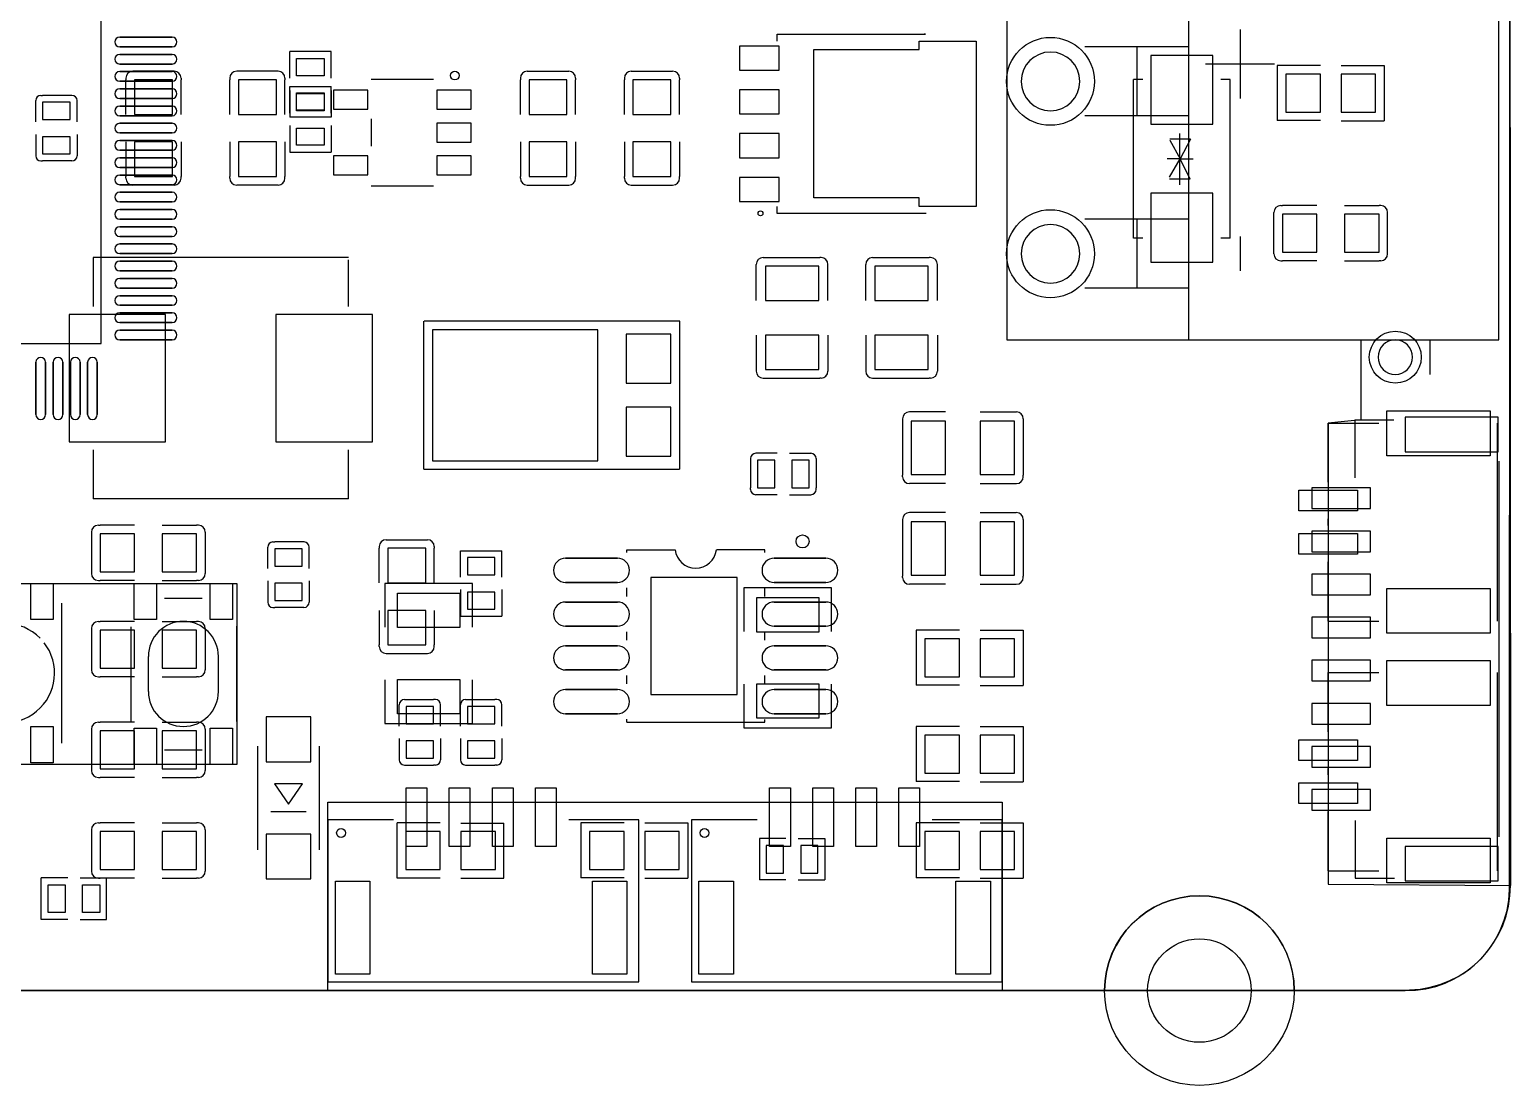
# Model space of a CAD drawing. Extents: x 1330 to 4875, y 412 to 2598.
# Drawn here: x 3184 to 4875, y 412 to 1618 of the extents above; entities that cross this region are included whole.
import ezdxf

# ---------------------------------------------------------------- set-up
doc = ezdxf.new("R2010")
doc.units = 9
doc.layers.get('0').update_dxf_attribs({"color": 5})
doc.layers.add('图层1', color=255, linetype='Continuous')

msp = doc.modelspace()

# ---------------------------------------------------------------- linework, layer by layer
for points in [[(4874, 629), (4874, 629), (4875, 2367.126)], [(4038.04, 1604.5), (4038.04, 1612.4), (4207.34, 1612.4), (4205.923, 1612.362)], [(4566.54, 1617.48), (4566.54, 1617.48), (4566.54, 1538.74)], [(3528.625, 1592.405), (3528.625, 1592.405), (3481.379, 1592.405)], [(3481.379, 1562.09), (3481.379, 1562.09), (3481.379, 1592.405)], [(3528.625, 1562.09), (3528.625, 1562.09), (3528.625, 1592.405)], [(4507.48, 1597.79), (4448.42, 1597.79), (4389.37, 1597.79)], [(4448.42, 1597.79), (4448.42, 1597.79), (4448.42, 1519.06)], [(4605.91, 1578.11), (4605.91, 1578.11), (4527.16, 1578.11)], [(4658.163, 1576.698), (4658.163, 1576.698), (4608.952, 1576.698)], [(4608.952, 1576.698), (4608.952, 1576.698), (4608.952, 1513.704)], [(4681.808, 1576.497), (4681.808, 1576.497), (4731.022, 1576.497)], [(4731.022, 1576.497), (4731.022, 1576.497), (4731.022, 1513.503)], [(3294.305, 1562.089), (3294.305, 1562.089), (3294.305, 1560.121)], [(3294.305, 1520.755), (3294.305, 1520.755), (3294.305, 1560.121)], [(3349.425, 1569.964), (3349.425, 1569.964), (3302.18, 1569.964)], [(3357.299, 1562.09), (3357.299, 1562.09), (3357.299, 1560.121)], [(3357.299, 1520.755), (3357.299, 1520.755), (3357.299, 1560.121)], [(3412.982, 1562.088), (3412.982, 1562.088), (3412.982, 1560.12)], [(3412.982, 1520.754), (3412.982, 1520.754), (3412.982, 1560.12)], [(3468.102, 1569.963), (3468.102, 1569.963), (3420.857, 1569.963)], [(3475.976, 1562.089), (3475.976, 1562.089), (3475.976, 1560.12)], [(3475.976, 1520.754), (3475.976, 1520.754), (3475.976, 1560.12)], [(3574.562, 1561.023), (3574.562, 1561.023), (3645.428, 1561.023)], [(3744.82, 1562.088), (3744.82, 1562.088), (3744.82, 1560.119)], [(3744.82, 1520.748), (3744.82, 1520.748), (3744.82, 1560.119)], [(3752.694, 1569.962), (3752.694, 1569.962), (3799.939, 1569.962)], [(3807.814, 1562.087), (3807.814, 1562.087), (3807.814, 1560.119)], [(3807.814, 1520.748), (3807.814, 1520.748), (3807.814, 1560.119)], [(3863.503, 1562.09), (3863.503, 1562.09), (3863.503, 1560.121)], [(3863.503, 1520.75), (3863.503, 1520.75), (3863.503, 1560.121)], [(3871.377, 1569.964), (3871.377, 1569.964), (3918.622, 1569.964)], [(3926.497, 1562.089), (3926.497, 1562.089), (3926.497, 1560.121)], [(3926.497, 1520.75), (3926.497, 1520.75), (3926.497, 1560.121)], [(4444.882, 1379.449), (4444.882, 1379.449), (4444.882, 1560.551)], [(4455.467, 1560.551), (4455.467, 1560.551), (4444.882, 1560.551)], [(4555.118, 1560.551), (4555.118, 1560.551), (4544.533, 1560.551)], [(4555.118, 1379.449), (4555.118, 1379.449), (4555.118, 1560.551)], [(3197.279, 1542.4), (3197.279, 1542.4), (3199.252, 1542.4)], [(3230.747, 1542.4), (3230.747, 1542.4), (3199.252, 1542.4)], [(3232.717, 1542.4), (3232.717, 1542.4), (3230.747, 1542.4)], [(3481.379, 1552.395), (3481.379, 1552.395), (3528.625, 1552.395)], [(3481.379, 1522.08), (3481.379, 1522.08), (3481.379, 1552.395)], [(3481.379, 1547.916), (3481.379, 1547.916), (3481.379, 1517.601)], [(3528.625, 1522.08), (3528.625, 1522.08), (3528.625, 1552.395)], [(3528.625, 1547.916), (3528.625, 1547.916), (3528.625, 1517.601)], [(3191.375, 1512.085), (3191.375, 1512.085), (3191.375, 1536.496)], [(3238.621, 1512.085), (3238.621, 1512.085), (3238.621, 1536.496)], [(3528.625, 1517.601), (3528.625, 1517.601), (3481.379, 1517.601)], [(3481.379, 1507.906), (3481.379, 1507.906), (3481.379, 1477.591)], [(3528.625, 1507.906), (3528.625, 1507.906), (3528.625, 1477.591)], [(3574.562, 1515.748), (3574.562, 1515.748), (3574.562, 1484.251)], [(4507.48, 1519.06), (4448.42, 1519.06), (4389.37, 1519.06)], [(4658.163, 1513.704), (4658.163, 1513.704), (4608.952, 1513.704)], [(4681.808, 1513.503), (4681.808, 1513.503), (4731.022, 1513.503)], [(3191.375, 1497.91), (3191.375, 1497.91), (3191.375, 1473.504)], [(3238.621, 1497.91), (3238.621, 1497.91), (3238.621, 1473.504)], [(3294.305, 1489.256), (3294.305, 1489.256), (3294.305, 1449.885)], [(3357.299, 1489.256), (3357.299, 1489.256), (3357.299, 1449.885)], [(3412.982, 1489.255), (3412.982, 1489.255), (3412.982, 1449.884)], [(3475.976, 1489.255), (3475.976, 1489.255), (3475.976, 1449.884)], [(3744.82, 1489.249), (3744.82, 1489.249), (3744.82, 1449.883)], [(3807.814, 1489.249), (3807.814, 1489.249), (3807.814, 1449.883)], [(3863.503, 1489.251), (3863.503, 1489.251), (3863.503, 1449.885)], [(3926.497, 1489.251), (3926.497, 1489.251), (3926.497, 1449.885)], [(4509.842, 1492.441), (4509.842, 1492.441), (4486.22, 1492.441)], [(4486.22, 1491.26), (4486.22, 1491.26), (4498.071, 1469.921)], [(4497.638, 1440.079), (4497.638, 1440.079), (4497.638, 1498.74)], [(4509.842, 1492.441), (4509.842, 1492.441), (4498.071, 1469.921)], [(3481.379, 1477.591), (3481.379, 1477.591), (3528.625, 1477.591)], [(3197.284, 1467.595), (3197.284, 1467.595), (3199.252, 1467.595)], [(3230.747, 1467.595), (3230.747, 1467.595), (3199.252, 1467.595)], [(3232.712, 1467.595), (3232.712, 1467.595), (3230.747, 1467.595)], [(4498.071, 1469.921), (4498.071, 1469.921), (4483.071, 1469.921)], [(4485.827, 1449.134), (4485.827, 1449.134), (4498.071, 1469.921)], [(4498.071, 1469.921), (4498.071, 1469.921), (4513.071, 1469.921)], [(4509.449, 1446.772), (4509.449, 1446.772), (4498.071, 1469.921)], [(3294.305, 1447.917), (3294.305, 1447.917), (3294.305, 1449.885)], [(3349.425, 1440.042), (3349.425, 1440.042), (3302.18, 1440.042)], [(3357.299, 1447.916), (3357.299, 1447.916), (3357.299, 1449.885)], [(3412.982, 1447.916), (3412.982, 1447.916), (3412.982, 1449.884)], [(3468.102, 1440.041), (3468.102, 1440.041), (3420.857, 1440.041)], [(3475.976, 1447.915), (3475.976, 1447.915), (3475.976, 1449.884)], [(3574.562, 1438.975), (3574.562, 1438.975), (3645.428, 1438.975)], [(3744.82, 1447.914), (3744.82, 1447.914), (3744.82, 1449.883)], [(3752.694, 1440.04), (3752.694, 1440.04), (3799.939, 1440.04)], [(3807.814, 1447.915), (3807.814, 1447.915), (3807.814, 1449.883)], [(3863.503, 1447.916), (3863.503, 1447.916), (3863.503, 1449.885)], [(3871.377, 1440.042), (3871.377, 1440.042), (3918.622, 1440.042)], [(3926.497, 1447.917), (3926.497, 1447.917), (3926.497, 1449.885)], [(4509.449, 1446.772), (4509.449, 1446.772), (4485.827, 1446.772)], [(4207.892, 1407.638), (4207.34, 1407.6), (4038.04, 1407.6), (4038.04, 1415.5)], [(4605.039, 1361.377), (4605.039, 1361.377), (4605.039, 1408.622)], [(4612.914, 1416.497), (4612.914, 1416.497), (4614.882, 1416.497)], [(4654.253, 1416.497), (4654.253, 1416.497), (4614.882, 1416.497)], [(4685.752, 1416.497), (4685.752, 1416.497), (4725.118, 1416.497)], [(4727.086, 1416.497), (4727.086, 1416.497), (4725.118, 1416.497)], [(4734.961, 1361.377), (4734.961, 1361.377), (4734.961, 1408.622)], [(4507.48, 1400.94), (4448.42, 1400.94), (4389.37, 1400.94)], [(4448.42, 1400.94), (4448.42, 1400.94), (4448.42, 1322.21)], [(4455.467, 1379.449), (4455.467, 1379.449), (4444.882, 1379.449)], [(4555.118, 1379.449), (4555.118, 1379.449), (4544.533, 1379.449)], [(4566.54, 1381.26), (4566.54, 1381.26), (4566.54, 1341.89)], [(3548.39, 1357.26), (3548.39, 1357.26), (3257.052, 1357.26)], [(3257.052, 1357.26), (3257.052, 1357.26), (3257.052, 1301.4)], [(3548.39, 1301.4), (3548.39, 1301.4), (3548.39, 1354.465)], [(4021.931, 1357.261), (4021.931, 1357.261), (4023.503, 1357.261)], [(4022.719, 1357.261), (4022.719, 1357.261), (4023.503, 1357.261)], [(4023.503, 1357.261), (4023.503, 1357.261), (4086.497, 1357.26)], [(4088.07, 1357.26), (4088.07, 1357.26), (4086.497, 1357.26)], [(4146.931, 1357.258), (4146.931, 1357.258), (4148.503, 1357.258)], [(4147.719, 1357.258), (4147.719, 1357.258), (4148.503, 1357.258)], [(4148.503, 1357.258), (4148.503, 1357.258), (4211.497, 1357.257)], [(4213.07, 1357.257), (4213.07, 1357.257), (4211.497, 1357.257)], [(4612.913, 1353.503), (4612.913, 1353.503), (4614.882, 1353.503)], [(4654.253, 1353.503), (4654.253, 1353.503), (4614.882, 1353.503)], [(4685.752, 1353.503), (4685.752, 1353.503), (4725.118, 1353.503)], [(4727.087, 1353.503), (4727.087, 1353.503), (4725.118, 1353.503)], [(4014.055, 1308.047), (4014.055, 1308.047), (4014.055, 1349.385)], [(4095.945, 1308.047), (4095.945, 1308.047), (4095.945, 1349.385)], [(4139.055, 1308.044), (4139.055, 1308.044), (4139.055, 1349.382)], [(4220.945, 1308.044), (4220.945, 1308.044), (4220.945, 1349.382)], [(4507.48, 1322.21), (4448.42, 1322.21), (4389.37, 1322.21)], [(3634.596, 1115.355), (3634.596, 1115.355), (3634.596, 1284.645)], [(3926.9, 1284.645), (3926.9, 1284.645), (3634.9, 1284.645)], [(3926.9, 1115.355), (3926.9, 1115.355), (3926.9, 1284.645)], [(4014.055, 1268.677), (4014.055, 1268.677), (4014.055, 1227.339)], [(4095.945, 1268.677), (4095.945, 1268.677), (4095.945, 1227.339)], [(4139.055, 1268.674), (4139.055, 1268.674), (4139.055, 1227.336)], [(4220.945, 1268.674), (4220.945, 1268.674), (4220.945, 1227.336)], [(4704.33, 1263.15), (4704.33, 1263.15), (4704.33, 1223.78)], [(4783.07, 1263.15), (4783.07, 1263.15), (4783.07, 1223.78)], [(4021.931, 1219.463), (4021.931, 1219.463), (4023.503, 1219.463)], [(4023.503, 1219.463), (4023.503, 1219.463), (4086.496, 1219.463)], [(4088.069, 1219.463), (4088.069, 1219.463), (4086.496, 1219.463)], [(4146.931, 1219.46), (4146.931, 1219.46), (4148.503, 1219.46)], [(4148.503, 1219.46), (4148.503, 1219.46), (4211.496, 1219.46)], [(4213.069, 1219.46), (4213.069, 1219.46), (4211.496, 1219.46)], [(4181.106, 1173.069), (4181.106, 1173.069), (4181.106, 1171.497)], [(4181.106, 1171.497), (4181.106, 1171.497), (4181.106, 1108.504)], [(4230.32, 1180.945), (4230.32, 1180.945), (4188.982, 1180.945)], [(4269.69, 1180.945), (4269.69, 1180.945), (4311.028, 1180.945)], [(4318.904, 1171.497), (4318.904, 1171.497), (4318.903, 1108.503)], [(4318.904, 1173.069), (4318.904, 1173.069), (4318.904, 1171.497)], [(4318.904, 1172.281), (4318.904, 1172.281), (4318.904, 1171.497)], [(4667.01, 1100.5), (4667.01, 1100.5), (4667.01, 1168.185)], [(4667.01, 1168.185), (4667.01, 1168.185), (4724.835, 1168.185)], [(4697.758, 1171.816), (4697.758, 1171.816), (4741.852, 1171.816)], [(4697.791, 1105.681), (4697.791, 1170.081), (4697.791, 1171.781)], [(4859.923, 1168.184), (4859.923, 1168.184), (4859.923, 941.811)], [(3257.052, 1137.53), (3257.052, 1137.53), (3257.052, 1081.67)], [(3548.39, 1081.67), (3548.39, 1081.67), (3548.39, 1137.53)], [(4037.915, 1133.621), (4037.915, 1133.621), (4013.504, 1133.621)], [(4052.09, 1133.621), (4052.09, 1133.621), (4076.496, 1133.621)], [(4007.6, 1127.717), (4007.6, 1127.717), (4007.6, 1125.747)], [(4007.6, 1125.747), (4007.6, 1125.747), (4007.6, 1094.252)], [(4082.405, 1127.712), (4082.405, 1127.712), (4082.405, 1125.747)], [(4082.405, 1125.747), (4082.405, 1125.747), (4082.405, 1094.252)], [(4861.934, 1124.573), (4861.934, 1124.573), (4861.934, 695.433)], [(3634.57, 1115.355), (3634.57, 1115.355), (3926.57, 1115.355)], [(4181.106, 1106.931), (4181.106, 1106.931), (4181.106, 1108.504)], [(4230.32, 1099.055), (4230.32, 1099.055), (4188.982, 1099.055)], [(4269.69, 1099.055), (4269.69, 1099.055), (4311.028, 1099.055)], [(4318.903, 1106.93), (4318.903, 1106.93), (4318.903, 1108.503)], [(4007.6, 1092.279), (4007.6, 1092.279), (4007.6, 1094.252)], [(4037.915, 1086.375), (4037.915, 1086.375), (4013.504, 1086.375)], [(4052.09, 1086.375), (4052.09, 1086.375), (4076.496, 1086.375)], [(4082.405, 1092.284), (4082.405, 1092.284), (4082.405, 1094.252)], [(3548.39, 1081.67), (3548.39, 1081.67), (3257.052, 1081.67)], [(4230.315, 1065.945), (4230.315, 1065.945), (4188.977, 1065.945)], [(4269.685, 1065.945), (4269.685, 1065.945), (4311.023, 1065.945)], [(3262.913, 1051.497), (3262.913, 1051.497), (3264.882, 1051.497)], [(3304.248, 1051.497), (3304.248, 1051.497), (3264.882, 1051.497)], [(3335.747, 1051.497), (3335.747, 1051.497), (3375.118, 1051.497)], [(3377.087, 1051.497), (3377.087, 1051.497), (3375.118, 1051.497)], [(4181.101, 1058.069), (4181.101, 1058.069), (4181.101, 1056.497)], [(4181.101, 1056.497), (4181.101, 1056.497), (4181.101, 993.504)], [(4318.899, 1056.497), (4318.899, 1056.497), (4318.898, 993.503)], [(4318.899, 1058.069), (4318.899, 1058.069), (4318.899, 1056.497)], [(4318.899, 1057.281), (4318.899, 1057.281), (4318.899, 1056.497)], [(4667.01, 1051.3), (4667.01, 1051.3), (4667.01, 1058.7)], [(3255.039, 1043.623), (3255.039, 1043.623), (3255.039, 996.378)], [(3384.961, 1043.623), (3384.961, 1043.623), (3384.961, 996.378)], [(3462.279, 1032.4), (3462.279, 1032.4), (3464.252, 1032.4)], [(3495.747, 1032.4), (3495.747, 1032.4), (3464.252, 1032.4)], [(3497.717, 1032.4), (3497.717, 1032.4), (3495.747, 1032.4)], [(3591.377, 1034.961), (3591.377, 1034.961), (3638.622, 1034.961)], [(3456.375, 1002.085), (3456.375, 1002.085), (3456.375, 1026.496)], [(3503.621, 1002.085), (3503.621, 1002.085), (3503.621, 1026.496)], [(3583.503, 1027.087), (3583.503, 1027.087), (3583.503, 1025.118)], [(3583.503, 985.747), (3583.503, 985.747), (3583.503, 1025.118)], [(3646.497, 1027.086), (3646.497, 1027.086), (3646.497, 1025.118)], [(3646.497, 985.747), (3646.497, 985.747), (3646.497, 1025.118)], [(3676.377, 1022.407), (3676.377, 1022.407), (3723.623, 1022.407)], [(3676.377, 992.092), (3676.377, 992.092), (3676.377, 1022.407)], [(3723.623, 992.092), (3723.623, 992.092), (3723.623, 1022.407)], [(3866.26, 1020.192), (3866.26, 1020.192), (3866.26, 1023.425)], [(3866.26, 1023.425), (3866.26, 1023.425), (3921.378, 1023.425)], [(4023.74, 1023.425), (4023.74, 1023.425), (3968.622, 1023.425)], [(4023.74, 1020.193), (4023.74, 1020.193), (4023.74, 1023.425)], [(4667.01, 941.811), (4667.01, 941.811), (4667.01, 1009.5)], [(3262.914, 988.503), (3262.914, 988.503), (3264.882, 988.503)], [(3304.248, 988.503), (3304.248, 988.503), (3264.882, 988.503)], [(3335.747, 988.503), (3335.747, 988.503), (3375.118, 988.503)], [(3377.086, 988.503), (3377.086, 988.503), (3375.118, 988.503)], [(3456.375, 987.91), (3456.375, 987.91), (3456.375, 963.504)], [(3503.621, 987.91), (3503.621, 987.91), (3503.621, 963.504)], [(3690, 935), (3690, 985), (3590, 985), (3590, 935)], [(4181.101, 991.931), (4181.101, 991.931), (4181.101, 993.504)], [(4230.315, 984.055), (4230.315, 984.055), (4188.977, 984.055)], [(4269.685, 984.055), (4269.685, 984.055), (4311.023, 984.055)], [(4318.898, 991.93), (4318.898, 991.93), (4318.898, 993.503)], [(3338.585, 968.261), (3338.585, 968.261), (3381.405, 968.261)], [(3676.377, 977.918), (3676.377, 977.918), (3676.377, 947.603)], [(3723.623, 977.918), (3723.623, 977.918), (3723.623, 947.603)], [(3866.26, 970.192), (3866.26, 970.192), (3866.26, 979.808)], [(4100, 930), (4100, 980), (4000, 980), (4000, 930)], [(4023.74, 970.193), (4023.74, 970.193), (4023.74, 979.807)], [(3221.333, 802.657), (3221.333, 802.657), (3221.333, 962.657)], [(3462.284, 957.595), (3462.284, 957.595), (3464.252, 957.595)], [(3495.747, 957.595), (3495.747, 957.595), (3464.252, 957.595)], [(3497.712, 957.595), (3497.712, 957.595), (3495.747, 957.595)], [(3583.503, 954.248), (3583.503, 954.248), (3583.503, 914.882)], [(3646.497, 954.248), (3646.497, 954.248), (3646.497, 914.882)], [(3676.377, 947.603), (3676.377, 947.603), (3723.623, 947.603)], [(3255.039, 933.623), (3255.039, 933.623), (3255.039, 886.378)], [(3262.913, 941.497), (3262.913, 941.497), (3264.882, 941.497)], [(3304.248, 941.497), (3304.248, 941.497), (3264.882, 941.497)], [(3300, 935.447), (3300, 935.447), (3300, 827.855)], [(3335.747, 941.497), (3335.747, 941.497), (3375.118, 941.497)], [(3377.087, 941.497), (3377.087, 941.497), (3375.118, 941.497)], [(3384.961, 933.623), (3384.961, 933.623), (3384.961, 886.378)], [(3421.015, 827.277), (3421.015, 827.277), (3421.015, 936.025)], [(4246.049, 931.698), (4246.049, 931.698), (4196.838, 931.698)], [(4196.838, 931.698), (4196.838, 931.698), (4196.838, 868.704)], [(4269.694, 931.497), (4269.694, 931.497), (4318.908, 931.497)], [(4318.908, 931.497), (4318.908, 931.497), (4318.908, 868.503)], [(4667.01, 941.811), (4667.01, 941.811), (4724.835, 941.811)], [(3583.503, 912.913), (3583.503, 912.913), (3583.503, 914.882)], [(3646.497, 912.914), (3646.497, 912.914), (3646.497, 914.882)], [(3866.26, 920.192), (3866.26, 920.192), (3866.26, 929.808)], [(4023.74, 920.193), (4023.74, 920.193), (4023.74, 929.807)], [(3319.995, 861.651), (3319.995, 861.651), (3319.995, 901.651)], [(3399.995, 861.651), (3399.995, 861.651), (3399.995, 901.651)], [(3591.377, 905.039), (3591.377, 905.039), (3638.622, 905.039)], [(3866.26, 870.192), (3866.26, 870.192), (3866.26, 879.808)], [(4023.74, 870.193), (4023.74, 870.193), (4023.74, 879.807)], [(4667.01, 815.5), (4667.01, 815.5), (4667.01, 883.185)], [(4667.01, 883.185), (4667.01, 883.185), (4724.835, 883.185)], [(4859.923, 883.184), (4859.923, 883.184), (4859.923, 656.811)], [(3262.914, 878.503), (3262.914, 878.503), (3264.882, 878.503)], [(3304.248, 878.503), (3304.248, 878.503), (3264.882, 878.503)], [(3335.747, 878.503), (3335.747, 878.503), (3375.118, 878.503)], [(3377.086, 878.503), (3377.086, 878.503), (3375.118, 878.503)], [(3590, 875), (3590, 825), (3690, 825), (3690, 875)], [(4000, 870), (4000, 820), (4100, 820), (4100, 870)], [(4246.049, 868.704), (4246.049, 868.704), (4196.838, 868.704)], [(4269.694, 868.503), (4269.694, 868.503), (4318.908, 868.503)], [(3606.379, 822.09), (3606.379, 822.09), (3606.379, 846.496)], [(3612.288, 852.405), (3612.288, 852.405), (3614.253, 852.405)], [(3614.253, 852.405), (3614.253, 852.405), (3645.748, 852.405)], [(3647.716, 852.405), (3647.716, 852.405), (3645.748, 852.405)], [(3653.625, 822.09), (3653.625, 822.09), (3653.625, 846.496)], [(3676.379, 822.09), (3676.379, 822.09), (3676.379, 846.496)], [(3682.288, 852.405), (3682.288, 852.405), (3684.253, 852.405)], [(3684.253, 852.405), (3684.253, 852.405), (3715.748, 852.405)], [(3717.716, 852.405), (3717.716, 852.405), (3715.748, 852.405)], [(3723.625, 822.09), (3723.625, 822.09), (3723.625, 846.496)], [(3866.26, 826.575), (3866.26, 826.575), (3866.26, 829.808)], [(4023.74, 826.575), (4023.74, 826.575), (4023.74, 829.807)], [(3255.039, 818.623), (3255.039, 818.623), (3255.039, 771.378)], [(3262.913, 826.497), (3262.913, 826.497), (3264.882, 826.497)], [(3304.248, 826.497), (3304.248, 826.497), (3264.882, 826.497)], [(3335.747, 826.497), (3335.747, 826.497), (3375.118, 826.497)], [(3377.087, 826.497), (3377.087, 826.497), (3375.118, 826.497)], [(3384.961, 818.623), (3384.961, 818.623), (3384.961, 771.378)], [(3866.26, 826.575), (3866.26, 826.575), (4023.74, 826.575)], [(4246.049, 821.698), (4246.049, 821.698), (4196.838, 821.698)], [(4196.838, 821.698), (4196.838, 821.698), (4196.838, 758.704)], [(4269.694, 821.497), (4269.694, 821.497), (4318.908, 821.497)], [(4318.908, 821.497), (4318.908, 821.497), (4318.908, 758.503)], [(3338.585, 795.041), (3338.585, 795.041), (3381.405, 795.041)], [(3444.567, 799.055), (3444.567, 799.055), (3444.567, 680.945)], [(3515.433, 680.945), (3515.433, 680.945), (3515.433, 799.055)], [(3606.379, 807.915), (3606.379, 807.915), (3606.379, 783.504)], [(3653.625, 807.915), (3653.625, 807.915), (3653.625, 783.504)], [(3676.379, 807.915), (3676.379, 807.915), (3676.379, 783.504)], [(3723.625, 807.915), (3723.625, 807.915), (3723.625, 783.504)], [(3262.914, 763.503), (3262.914, 763.503), (3264.882, 763.503)], [(3304.248, 763.503), (3304.248, 763.503), (3264.882, 763.503)], [(3335.747, 763.503), (3335.747, 763.503), (3375.118, 763.503)], [(3377.086, 763.503), (3377.086, 763.503), (3375.118, 763.503)], [(3612.283, 777.6), (3612.283, 777.6), (3614.253, 777.6)], [(3614.253, 777.6), (3614.253, 777.6), (3645.748, 777.6)], [(3647.721, 777.6), (3647.721, 777.6), (3645.748, 777.6)], [(3682.283, 777.6), (3682.283, 777.6), (3684.253, 777.6)], [(3684.253, 777.6), (3684.253, 777.6), (3715.748, 777.6)], [(3717.721, 777.6), (3717.721, 777.6), (3715.748, 777.6)], [(4667.01, 766.3), (4667.01, 766.3), (4667.01, 773.7)], [(3496, 756), (3496, 756), (3464, 756)], [(3464, 756), (3464, 756), (3480, 733)], [(3480, 733), (3480, 733), (3496, 756)], [(4246.049, 758.704), (4246.049, 758.704), (4196.838, 758.704)], [(4269.694, 758.503), (4269.694, 758.503), (4318.908, 758.503)], [(3262.913, 711.497), (3262.913, 711.497), (3264.882, 711.497)], [(3304.248, 711.497), (3304.248, 711.497), (3264.882, 711.497)], [(3335.747, 711.497), (3335.747, 711.497), (3375.118, 711.497)], [(3377.087, 711.497), (3377.087, 711.497), (3375.118, 711.497)], [(3500, 724), (3500, 724), (3460, 724)], [(3600, 715), (3525, 715), (3525, 530), (3880, 530), (3880, 715), (3800, 715)], [(3603.978, 648.503), (3603.978, 648.503), (3603.978, 711.497)], [(3653.192, 711.497), (3653.192, 711.497), (3603.978, 711.497)], [(3676.837, 711.296), (3676.837, 711.296), (3726.048, 711.296)], [(3726.048, 648.302), (3726.048, 648.302), (3726.048, 711.296)], [(3863.163, 711.698), (3863.163, 711.698), (3813.952, 711.698)], [(3813.952, 711.698), (3813.952, 711.698), (3813.952, 648.704)], [(3886.808, 711.497), (3886.808, 711.497), (3936.022, 711.497)], [(3936.022, 711.497), (3936.022, 711.497), (3936.022, 648.503)], [(4015, 715), (3940, 715), (3940, 530), (4295, 530), (4295, 715), (4215, 715)], [(4246.049, 711.698), (4246.049, 711.698), (4196.838, 711.698)], [(4196.838, 711.698), (4196.838, 711.698), (4196.838, 648.704)], [(4269.694, 711.497), (4269.694, 711.497), (4318.908, 711.497)], [(4318.908, 711.497), (4318.908, 711.497), (4318.908, 648.503)], [(4667.01, 656.811), (4667.01, 656.811), (4667.01, 724.5)], [(4697.759, 714.331), (4697.759, 714.331), (4697.759, 648.228)], [(3255.039, 703.623), (3255.039, 703.623), (3255.039, 656.378)], [(3384.961, 703.623), (3384.961, 703.623), (3384.961, 656.378)], [(4017.603, 693.623), (4017.603, 693.623), (4017.603, 646.377)], [(4047.918, 693.623), (4047.918, 693.623), (4017.603, 693.623)], [(4062.092, 693.623), (4062.092, 693.623), (4092.407, 693.623)], [(4092.407, 693.623), (4092.407, 693.623), (4092.407, 646.377)], [(3197.603, 601.377), (3197.603, 601.377), (3197.603, 648.623)], [(3227.918, 648.623), (3227.918, 648.623), (3197.603, 648.623)], [(3242.092, 648.623), (3242.092, 648.623), (3272.407, 648.623)], [(3262.914, 648.503), (3262.914, 648.503), (3264.882, 648.503)], [(3304.248, 648.503), (3304.248, 648.503), (3264.882, 648.503)], [(3272.407, 601.377), (3272.407, 601.377), (3272.407, 648.623)], [(3335.747, 648.503), (3335.747, 648.503), (3375.118, 648.503)], [(3377.086, 648.503), (3377.086, 648.503), (3375.118, 648.503)], [(3653.192, 648.503), (3653.192, 648.503), (3603.978, 648.503)], [(3676.837, 648.302), (3676.837, 648.302), (3726.048, 648.302)], [(3863.163, 648.704), (3863.163, 648.704), (3813.952, 648.704)], [(3886.808, 648.503), (3886.808, 648.503), (3936.022, 648.503)], [(4047.918, 646.377), (4047.918, 646.377), (4017.603, 646.377)], [(4062.092, 646.377), (4062.092, 646.377), (4092.407, 646.377)], [(4246.049, 648.704), (4246.049, 648.704), (4196.838, 648.704)], [(4269.694, 648.503), (4269.694, 648.503), (4318.908, 648.503)], [(4667.01, 656.811), (4667.01, 656.811), (4724.835, 656.811)], [(4697.759, 648.228), (4697.759, 648.228), (4742.642, 648.228)], [(3227.918, 601.377), (3227.918, 601.377), (3197.603, 601.377)], [(3242.092, 601.377), (3242.092, 601.377), (3272.407, 601.377)], [(1445, 520), (1445, 520), (4755, 520)]]:
    msp.add_lwpolyline(points)
at = {"color": 0}
for points in [[(4874.1349, 2372.5164), (4874.1349, 2372.5164), (4875.1029, 640.0434)], [(4760.1029, 520.0434), (4760.1029, 520.0434), (1450.1029, 520.0434)]]:
    msp.add_lwpolyline(points, dxfattribs=at)
for points in [[(2773.937, 1751.063), (2773.937, 1258.937), (3266.063, 1258.937), (3266.063, 1751.063), (2773.937, 1751.063)], [(4861.81, 1263.15), (4861.81, 1656.85), (4783.07, 1656.85), (4704.33, 1656.85), (4507.48, 1656.85), (4507.48, 1597.79), (4507.48, 1519.06), (4507.48, 1400.94), (4507.48, 1322.21), (4507.48, 1263.15), (4704.33, 1263.15), (4783.07, 1263.15), (4861.81, 1263.15)], [(3347.161, 1608.942), (3347.161, 1608.942), (3287.319, 1608.942)], [(3347.161, 1597.918), (3347.161, 1597.918), (3287.319, 1597.918)], [(3347.161, 1589.252), (3347.161, 1589.252), (3287.319, 1589.252)], [(4040.335, 1571.2), (4040.335, 1598.8), (3995.135, 1598.8), (3995.135, 1571.2)], [(4264.978, 1604.488), (4264.978, 1415.512), (4200.018, 1415.512), (4200.018, 1425.354), (4079.939, 1425.354), (4079.939, 1594.645), (4200.018, 1594.645), (4200.018, 1604.488)], [(3347.161, 1578.228), (3347.161, 1578.228), (3287.319, 1578.228)], [(3520.75, 1584.525), (3520.75, 1564.84), (3489.254, 1564.84), (3489.254, 1584.525)], [(4535.433, 1509.37), (4535.433, 1588.11), (4464.567, 1588.11), (4464.567, 1509.37)], [(3347.161, 1569.572), (3347.161, 1569.572), (3287.319, 1569.572)], [(3347.161, 1558.548), (3347.161, 1558.548), (3287.319, 1558.548)], [(3347.456, 1520.756), (3347.456, 1560.126), (3304.148, 1560.126), (3304.148, 1520.756)], [(3466.133, 1520.755), (3466.133, 1560.125), (3422.825, 1560.125), (3422.825, 1520.755)], [(3754.663, 1560.118), (3754.663, 1520.748), (3797.971, 1520.748), (3797.971, 1560.118)], [(3873.346, 1560.12), (3873.346, 1520.75), (3916.654, 1520.75), (3916.654, 1560.12)], [(4316.54, 1558.415), (4316.54, 1558.415), (4316.54, 1558.425)], [(4383.46, 1558.415), (4383.46, 1558.415), (4383.46, 1558.425)], [(4658.186, 1566.654), (4618.816, 1566.654), (4618.816, 1523.346), (4658.186, 1523.346)], [(4721.178, 1566.654), (4681.808, 1566.654), (4681.808, 1523.346), (4721.178, 1523.346)], [(3347.161, 1549.882), (3347.161, 1549.882), (3287.319, 1549.882)], [(3347.161, 1538.858), (3347.161, 1538.858), (3287.319, 1538.858)], [(3520.75, 1545.155), (3520.75, 1525.47), (3489.254, 1525.47), (3489.254, 1545.155)], [(3489.254, 1524.841), (3489.254, 1544.526), (3520.75, 1544.526), (3520.75, 1524.841)], [(3531.255, 1548.228), (3531.255, 1526.575), (3570.625, 1526.575), (3570.625, 1548.228)], [(3649.365, 1548.228), (3649.365, 1526.575), (3688.735, 1526.575), (3688.735, 1548.228)], [(4040.14, 1521.2), (4040.14, 1548.8), (3994.94, 1548.8), (3994.94, 1521.2)], [(3230.745, 1514.846), (3230.745, 1534.531), (3199.249, 1534.531), (3199.249, 1514.846)], [(3347.161, 1530.202), (3347.161, 1530.202), (3287.319, 1530.202)], [(3347.161, 1519.178), (3347.161, 1519.178), (3287.319, 1519.178)], [(3347.161, 1510.512), (3347.161, 1510.512), (3287.319, 1510.512)], [(3489.254, 1485.471), (3489.254, 1505.156), (3520.75, 1505.156), (3520.75, 1485.471)], [(3649.365, 1510.827), (3649.365, 1489.173), (3688.735, 1489.173), (3688.735, 1510.827)], [(3230.745, 1475.476), (3230.745, 1495.161), (3199.249, 1495.161), (3199.249, 1475.476)], [(3347.161, 1499.488), (3347.161, 1499.488), (3287.319, 1499.488)], [(3347.161, 1490.832), (3347.161, 1490.832), (3287.319, 1490.832)], [(3347.456, 1449.886), (3347.456, 1489.256), (3304.148, 1489.256), (3304.148, 1449.886)], [(3466.133, 1449.885), (3466.133, 1489.255), (3422.825, 1489.255), (3422.825, 1449.885)], [(3754.663, 1489.248), (3754.663, 1449.878), (3797.971, 1449.878), (3797.971, 1489.248)], [(3873.346, 1489.25), (3873.346, 1449.88), (3916.654, 1449.88), (3916.654, 1489.25)], [(4040.14, 1471.2), (4040.14, 1498.8), (3994.94, 1498.8), (3994.94, 1471.2)], [(3347.161, 1479.808), (3347.161, 1479.808), (3287.319, 1479.808)], [(3347.161, 1471.142), (3347.161, 1471.142), (3287.319, 1471.142)], [(3531.255, 1473.425), (3531.255, 1451.772), (3570.625, 1451.772), (3570.625, 1473.425)], [(3649.365, 1473.425), (3649.365, 1451.772), (3688.735, 1451.772), (3688.735, 1473.425)], [(3347.161, 1460.118), (3347.161, 1460.118), (3287.319, 1460.118)], [(3347.161, 1451.452), (3347.161, 1451.452), (3287.319, 1451.452)], [(3347.161, 1440.428), (3347.161, 1440.428), (3287.319, 1440.428)], [(4040.335, 1421.2), (4040.335, 1448.8), (3995.135, 1448.8), (3995.135, 1421.2)], [(3347.161, 1431.772), (3347.161, 1431.772), (3287.319, 1431.772)], [(3347.161, 1420.748), (3347.161, 1420.748), (3287.319, 1420.748)], [(4535.433, 1351.89), (4535.433, 1430.63), (4464.567, 1430.63), (4464.567, 1351.89)], [(3347.161, 1412.082), (3347.161, 1412.082), (3287.319, 1412.082)], [(4614.883, 1363.346), (4654.253, 1363.346), (4654.253, 1406.654), (4614.883, 1406.654)], [(4685.753, 1363.346), (4725.123, 1363.346), (4725.123, 1406.654), (4685.753, 1406.654)], [(3347.161, 1401.058), (3347.161, 1401.058), (3287.319, 1401.058)], [(3347.161, 1392.402), (3347.161, 1392.402), (3287.319, 1392.402)], [(3347.161, 1381.378), (3347.161, 1381.378), (3287.319, 1381.378)], [(3347.161, 1372.712), (3347.161, 1372.712), (3287.319, 1372.712)], [(3347.161, 1361.688), (3347.161, 1361.688), (3287.319, 1361.688)], [(3347.161, 1353.032), (3347.161, 1353.032), (3287.319, 1353.032)], [(4316.54, 1361.575), (4316.54, 1361.575), (4316.54, 1361.585)], [(4383.46, 1361.575), (4383.46, 1361.575), (4383.46, 1361.585)], [(3347.161, 1342.008), (3347.161, 1342.008), (3287.319, 1342.008)], [(4024.488, 1347.417), (4024.488, 1308.047), (4085.512, 1308.047), (4085.512, 1347.417)], [(4149.488, 1347.414), (4149.488, 1308.044), (4210.512, 1308.044), (4210.512, 1347.414)], [(3347.161, 1333.342), (3347.161, 1333.342), (3287.319, 1333.342)], [(3347.161, 1322.318), (3347.161, 1322.318), (3287.319, 1322.318)], [(3347.161, 1313.662), (3347.161, 1313.662), (3287.319, 1313.662)], [(3347.161, 1302.638), (3347.161, 1302.638), (3287.319, 1302.638)], [(3339.729, 1292.3), (3229.493, 1292.3), (3229.493, 1146.63), (3339.729, 1146.63)], [(3347.161, 1293.972), (3347.161, 1293.972), (3287.319, 1293.972)], [(3575.949, 1292.3), (3465.713, 1292.3), (3465.713, 1146.63), (3575.949, 1146.63)], [(3347.161, 1282.948), (3347.161, 1282.948), (3287.319, 1282.948)], [(3347.161, 1274.292), (3347.161, 1274.292), (3287.319, 1274.292)], [(3644.412, 1274.803), (3644.412, 1125.197), (3833.388, 1125.197), (3833.388, 1274.803)], [(3865.7, 1213.6), (3916.5, 1213.6), (3916.5, 1269.6), (3865.7, 1269.6)], [(4024.488, 1268.677), (4024.488, 1229.307), (4085.512, 1229.307), (4085.512, 1268.677)], [(4149.488, 1268.674), (4149.488, 1229.304), (4210.512, 1229.304), (4210.512, 1268.674)], [(3347.161, 1263.268), (3347.161, 1263.268), (3287.319, 1263.268)], [(3191.658, 1237.681), (3191.658, 1237.681), (3191.658, 1177.839)], [(3202.682, 1237.681), (3202.682, 1237.681), (3202.682, 1177.839)], [(3211.338, 1237.681), (3211.338, 1237.681), (3211.338, 1177.839)], [(3222.362, 1237.681), (3222.362, 1237.681), (3222.362, 1177.839)], [(3231.028, 1237.681), (3231.028, 1237.681), (3231.028, 1177.839)], [(3242.052, 1237.681), (3242.052, 1237.681), (3242.052, 1177.839)], [(3250.708, 1237.681), (3250.708, 1237.681), (3250.708, 1177.839)], [(3261.732, 1237.681), (3261.732, 1237.681), (3261.732, 1177.839)], [(4724.02, 1243.455), (4724.02, 1243.455), (4724.02, 1243.465)], [(4763.38, 1243.455), (4763.38, 1243.455), (4763.38, 1243.465)], [(3865.7, 1130.4), (3916.5, 1130.4), (3916.5, 1186.4), (3865.7, 1186.4)], [(4230.32, 1170.512), (4190.95, 1170.512), (4190.95, 1109.488), (4230.32, 1109.488)], [(4309.06, 1170.512), (4269.69, 1170.512), (4269.69, 1109.488), (4309.06, 1109.488)], [(4733.935, 1130.789), (4733.935, 1181.971), (4852.045, 1181.971), (4852.045, 1130.789)], [(4754.845, 1174.771), (4754.845, 1135.401), (4861.145, 1135.401), (4861.145, 1174.771)], [(4035.154, 1125.745), (4015.469, 1125.745), (4015.469, 1094.249), (4035.154, 1094.249)], [(4074.524, 1125.745), (4054.839, 1125.745), (4054.839, 1094.249), (4074.524, 1094.249)], [(4700.51, 1091.4), (4700.51, 1067.8), (4633.51, 1067.8), (4633.51, 1091.4)], [(4648.546, 1094.062), (4648.546, 1070.44), (4715.476, 1070.44), (4715.476, 1094.062)], [(4230.315, 1055.512), (4190.945, 1055.512), (4190.945, 994.488), (4230.315, 994.488)], [(4309.055, 1055.512), (4269.685, 1055.512), (4269.685, 994.488), (4309.055, 994.488)], [(3304.247, 1041.654), (3264.877, 1041.654), (3264.877, 998.346), (3304.247, 998.346)], [(3375.117, 1041.654), (3335.747, 1041.654), (3335.747, 998.346), (3375.117, 998.346)], [(4700.51, 1042.2), (4700.51, 1018.6), (4633.51, 1018.6), (4633.51, 1042.2)], [(4648.546, 1044.849), (4648.546, 1021.227), (4715.476, 1021.227), (4715.476, 1044.849)], [(3495.745, 1004.846), (3495.745, 1024.531), (3464.249, 1024.531), (3464.249, 1004.846)], [(3593.346, 1025.117), (3593.346, 985.747), (3636.654, 985.747), (3636.654, 1025.117)], [(3684.252, 1014.527), (3684.252, 994.842), (3715.748, 994.842), (3715.748, 1014.527)], [(3796.4725, 1013.7795), (3796.4725, 1013.7795), (3855.5275, 1013.7795)], [(4034.4725, 1013.7795), (4034.4725, 1013.7795), (4093.5275, 1013.7795)], [(3211.468, 943.661), (3185.878, 943.661), (3185.878, 984.999), (3211.468, 984.999)], [(3303.895, 943.661), (3303.895, 985.001), (3329.485, 985.001), (3329.485, 943.661)], [(3390.505, 943.661), (3390.505, 985.001), (3416.095, 985.001), (3416.095, 943.661)], [(3495.745, 965.476), (3495.745, 985.161), (3464.249, 985.161), (3464.249, 965.476)], [(3796.4725, 986.2205), (3796.4725, 986.2205), (3855.5275, 986.2205)], [(3992.213, 991.929), (3893.787, 991.929), (3893.787, 858.071), (3992.213, 858.071)], [(4034.4725, 986.2205), (4034.4725, 986.2205), (4093.5275, 986.2205)], [(4648.546, 995.637), (4648.546, 972.015), (4715.476, 972.015), (4715.476, 995.637)], [(3675.45, 973.897), (3675.45, 934.527), (3604.55, 934.527), (3604.55, 973.897)], [(3684.252, 975.157), (3684.252, 955.472), (3715.748, 955.472), (3715.748, 975.157)], [(3796.4725, 963.7795), (3796.4725, 963.7795), (3855.5275, 963.7795)], [(4085.45, 968.897), (4085.45, 929.527), (4014.55, 929.527), (4014.55, 968.897)], [(4034.4725, 963.7795), (4034.4725, 963.7795), (4093.5275, 963.7795)], [(4733.935, 928.029), (4733.935, 979.211), (4852.045, 979.211), (4852.045, 928.029)], [(3593.346, 954.247), (3593.346, 914.877), (3636.654, 914.877), (3636.654, 954.247)], [(3304.247, 931.654), (3264.877, 931.654), (3264.877, 888.346), (3304.247, 888.346)], [(3375.117, 931.654), (3335.747, 931.654), (3335.747, 888.346), (3375.117, 888.346)], [(3796.4725, 936.2205), (3796.4725, 936.2205), (3855.5275, 936.2205)], [(4034.4725, 936.2205), (4034.4725, 936.2205), (4093.5275, 936.2205)], [(4648.546, 946.424), (4648.546, 922.802), (4715.476, 922.802), (4715.476, 946.424)], [(3796.4725, 913.7795), (3796.4725, 913.7795), (3855.5275, 913.7795)], [(4034.4725, 913.7795), (4034.4725, 913.7795), (4093.5275, 913.7795)], [(4246.072, 921.654), (4206.702, 921.654), (4206.702, 878.346), (4246.072, 878.346)], [(4309.064, 921.654), (4269.694, 921.654), (4269.694, 878.346), (4309.064, 878.346)], [(4648.546, 897.212), (4648.546, 873.59), (4715.476, 873.59), (4715.476, 897.212)], [(4733.935, 845.789), (4733.935, 896.971), (4852.045, 896.971), (4852.045, 845.789)], [(3796.4725, 886.2205), (3796.4725, 886.2205), (3855.5275, 886.2205)], [(4034.4725, 886.2205), (4034.4725, 886.2205), (4093.5275, 886.2205)], [(3675.45, 875.472), (3675.45, 836.102), (3604.55, 836.102), (3604.55, 875.472)], [(3796.4725, 863.7795), (3796.4725, 863.7795), (3855.5275, 863.7795)], [(4085.45, 870.472), (4085.45, 831.102), (4014.55, 831.102), (4014.55, 870.472)], [(4034.4725, 863.7795), (4034.4725, 863.7795), (4093.5275, 863.7795)], [(4648.546, 847.999), (4648.546, 824.377), (4715.476, 824.377), (4715.476, 847.999)], [(3505.591, 781.338), (3505.591, 832.52), (3454.409, 832.52), (3454.409, 781.338)], [(3614.255, 844.524), (3614.255, 824.839), (3645.751, 824.839), (3645.751, 844.524)], [(3684.255, 844.524), (3684.255, 824.839), (3715.751, 824.839), (3715.751, 844.524)], [(3796.4725, 836.2205), (3796.4725, 836.2205), (3855.5275, 836.2205)], [(4034.4725, 836.2205), (4034.4725, 836.2205), (4093.5275, 836.2205)], [(3211.468, 780.275), (3185.878, 780.275), (3185.878, 821.613), (3211.468, 821.613)], [(3304.247, 816.654), (3264.877, 816.654), (3264.877, 773.346), (3304.247, 773.346)], [(3303.895, 778.301), (3303.895, 819.641), (3329.485, 819.641), (3329.485, 778.301)], [(3375.117, 816.654), (3335.747, 816.654), (3335.747, 773.346), (3375.117, 773.346)], [(3390.505, 778.301), (3390.505, 819.641), (3416.095, 819.641), (3416.095, 778.301)], [(4246.072, 811.654), (4206.702, 811.654), (4206.702, 768.346), (4246.072, 768.346)], [(4309.064, 811.654), (4269.694, 811.654), (4269.694, 768.346), (4309.064, 768.346)], [(3614.255, 805.154), (3614.255, 785.469), (3645.751, 785.469), (3645.751, 805.154)], [(3684.255, 805.154), (3684.255, 785.469), (3715.751, 785.469), (3715.751, 805.154)], [(4700.51, 806.4), (4700.51, 782.8), (4633.51, 782.8), (4633.51, 806.4)], [(4648.544, 798.783), (4648.544, 775.161), (4715.473, 775.161), (4715.473, 798.783)], [(3614.37, 751.457), (3637.992, 751.457), (3637.992, 684.527), (3614.37, 684.527)], [(3663.583, 751.457), (3687.205, 751.457), (3687.205, 684.527), (3663.583, 684.527)], [(3712.795, 751.457), (3736.417, 751.457), (3736.417, 684.527), (3712.795, 684.527)], [(3762.008, 751.457), (3785.63, 751.457), (3785.63, 684.527), (3762.008, 684.527)], [(4029.37, 751.457), (4052.992, 751.457), (4052.992, 684.527), (4029.37, 684.527)], [(4078.583, 751.457), (4102.205, 751.457), (4102.205, 684.527), (4078.583, 684.527)], [(4127.795, 751.457), (4151.417, 751.457), (4151.417, 684.527), (4127.795, 684.527)], [(4177.008, 751.457), (4200.63, 751.457), (4200.63, 684.527), (4177.008, 684.527)], [(4700.51, 757.2), (4700.51, 733.6), (4633.51, 733.6), (4633.51, 757.2)], [(4648.544, 749.57), (4648.544, 725.948), (4715.473, 725.948), (4715.473, 749.57)], [(3304.247, 701.654), (3264.877, 701.654), (3264.877, 658.346), (3304.247, 658.346)], [(3375.117, 701.654), (3335.747, 701.654), (3335.747, 658.346), (3375.117, 658.346)], [(3505.591, 647.48), (3505.591, 698.662), (3454.409, 698.662), (3454.409, 647.48)], [(3613.822, 658.346), (3653.192, 658.346), (3653.192, 701.654), (3613.822, 701.654)], [(3676.814, 658.346), (3716.184, 658.346), (3716.184, 701.654), (3676.814, 701.654)], [(3863.186, 701.654), (3823.816, 701.654), (3823.816, 658.346), (3863.186, 658.346)], [(3926.178, 701.654), (3886.808, 701.654), (3886.808, 658.346), (3926.178, 658.346)], [(4246.072, 701.654), (4206.702, 701.654), (4206.702, 658.346), (4246.072, 658.346)], [(4309.064, 701.654), (4269.694, 701.654), (4269.694, 658.346), (4309.064, 658.346)], [(4733.935, 643.029), (4733.935, 694.211), (4852.045, 694.211), (4852.045, 643.029)], [(4045.157, 685.748), (4025.472, 685.748), (4025.472, 654.252), (4045.157, 654.252)], [(4084.527, 685.748), (4064.842, 685.748), (4064.842, 654.252), (4084.527, 654.252)], [(4754.845, 684.608), (4754.845, 645.238), (4861.145, 645.238), (4861.145, 684.608)], [(3533.661, 645.158), (3573.031, 645.158), (3573.031, 538.858), (3533.661, 538.858)], [(3826.969, 645.158), (3866.339, 645.158), (3866.339, 538.858), (3826.969, 538.858)], [(3948.661, 645.158), (3988.031, 645.158), (3988.031, 538.858), (3948.661, 538.858)], [(4241.969, 645.158), (4281.339, 645.158), (4281.339, 538.858), (4241.969, 538.858)], [(3225.157, 609.252), (3205.472, 609.252), (3205.472, 640.748), (3225.157, 640.748)], [(3264.527, 609.252), (3244.842, 609.252), (3244.842, 640.748), (3264.527, 640.748)]]:
    msp.add_lwpolyline(points, close=True)
for centre, radius in [((4350, 1558.42), 50.195), ((3670, 1565), 5), ((4018.92, 1407.64), 2.79), ((4350, 1361.58), 50.195), ((4743.7, 1243.46), 29.685), ((4067, 1033), 7.5), ((3540, 700), 5), ((3955, 700), 5), ((4520, 520), 108.2675), ((4520, 520), 59.055)]:
    msp.add_circle(centre, radius)
for centre, radius, start, end in [((3287.319, 1603.43), 5.512, 90, 270), ((3347.161, 1603.43), 5.512, 270, 90), ((3287.319, 1583.74), 5.512, 90, 270), ((3347.161, 1583.74), 5.512, 270, 90), ((4350, 1558.425), 33.46, 360, 540), ((3287.319, 1564.06), 5.512, 90, 270), ((3302.18, 1562.089), 7.875, 90, 180), ((3347.161, 1564.06), 5.512, 270, 90), ((3349.425, 1562.09), 7.874, 360, 90), ((3420.857, 1562.088), 7.875, 90, 180), ((3468.102, 1562.089), 7.874, 0, 90), ((3752.694, 1562.088), 7.874, 90, 180), ((3799.939, 1562.087), 7.875, 0, 90), ((3871.377, 1562.09), 7.874, 90, 180), ((3918.622, 1562.089), 7.875, 0, 90), ((4350, 1558.415), 33.46, 540, 360), ((3197.279, 1536.496), 5.904, 90, 180), ((3232.717, 1536.496), 5.904, 0, 90), ((3287.319, 1544.37), 5.512, 90, 270), ((3347.161, 1544.37), 5.512, 270, 90), ((3287.319, 1524.69), 5.512, 90, 270), ((3347.161, 1524.69), 5.512, 270, 90), ((3287.319, 1505), 5.512, 90, 270), ((3347.161, 1505), 5.512, 270, 90), ((3287.319, 1485.32), 5.512, 90, 270), ((3347.161, 1485.32), 5.512, 270, 90), ((3197.284, 1473.504), 5.909, 180, 270), ((3232.712, 1473.504), 5.909, 270, 0), ((3287.319, 1465.63), 5.512, 90, 270), ((3347.161, 1465.63), 5.512, 270, 90), ((3287.319, 1445.94), 5.512, 90, 270), ((3302.18, 1447.917), 7.875, 180, 270), ((3347.161, 1445.94), 5.512, 270, 90), ((3349.425, 1447.916), 7.874, 270, 0), ((3420.857, 1447.916), 7.875, 180, 270), ((3468.102, 1447.915), 7.874, 270, 360), ((3752.694, 1447.914), 7.874, 180, 270), ((3799.939, 1447.915), 7.875, 270, 360), ((3871.377, 1447.916), 7.874, 180, 270), ((3918.622, 1447.917), 7.875, 270, 0), ((3287.319, 1426.26), 5.512, 90, 270), ((3347.161, 1426.26), 5.512, 270, 90), ((3287.319, 1406.57), 5.512, 90, 270), ((3347.161, 1406.57), 5.512, 270, 90), ((4612.914, 1408.622), 7.875, 90, 180), ((4727.086, 1408.622), 7.875, 0, 90), ((3287.319, 1386.89), 5.512, 90, 270), ((3347.161, 1386.89), 5.512, 270, 90), ((4350, 1361.585), 33.46, 360, 540), ((3287.319, 1367.2), 5.512, 90, 270), ((3347.161, 1367.2), 5.512, 270, 90), ((3287.319, 1347.52), 5.512, 90, 270), ((3347.161, 1347.52), 5.512, 270, 90), ((4021.931, 1349.385), 7.876, 90, 180), ((4088.07, 1349.385), 7.875, 0, 90), ((4146.931, 1349.382), 7.876, 90, 180), ((4213.07, 1349.382), 7.875, 0, 90), ((4350, 1361.575), 33.46, 540, 360), ((4612.913, 1361.377), 7.874, 180, 270), ((4727.087, 1361.377), 7.874, 270, 0), ((3287.319, 1327.83), 5.512, 90, 270), ((3347.161, 1327.83), 5.512, 270, 90), ((3287.319, 1308.15), 5.512, 90, 270), ((3347.161, 1308.15), 5.512, 270, 90), ((3287.319, 1288.46), 5.512, 90, 270), ((3347.161, 1288.46), 5.512, 270, 90), ((3287.319, 1268.78), 5.512, 90, 270), ((3347.161, 1268.78), 5.512, 270, 90), ((4743.7, 1243.465), 19.68, 360, 540), ((3197.17, 1237.681), 5.512, 360, 180), ((3216.85, 1237.681), 5.512, 360, 180), ((3236.54, 1237.681), 5.512, 360, 180), ((3256.22, 1237.681), 5.512, 360, 180), ((4743.7, 1243.455), 19.68, 540, 360), ((4021.931, 1227.339), 7.876, 180, 270), ((4088.069, 1227.339), 7.876, 270, 0), ((4146.931, 1227.336), 7.876, 180, 270), ((4213.069, 1227.336), 7.876, 270, 0), ((3197.17, 1177.839), 5.512, 180, 360), ((3216.85, 1177.839), 5.512, 180, 360), ((3236.54, 1177.839), 5.512, 180, 360), ((3256.22, 1177.839), 5.512, 180, 360), ((4188.982, 1173.069), 7.876, 90, 180), ((4311.028, 1173.069), 7.876, 360, 90), ((4013.504, 1127.717), 5.904, 90, 180), ((4076.496, 1127.712), 5.909, 0, 90), ((4188.982, 1106.931), 7.876, 180, 270), ((4311.028, 1106.93), 7.875, 270, 0), ((4013.504, 1092.279), 5.904, 180, 270), ((4076.496, 1092.284), 5.909, 270, 0), ((4188.977, 1058.069), 7.876, 90, 180), ((4311.023, 1058.069), 7.876, 360, 90), ((3262.913, 1043.623), 7.874, 90, 180), ((3377.087, 1043.623), 7.874, 0, 90), ((3462.279, 1026.496), 5.904, 90, 180), ((3497.717, 1026.496), 5.904, 0, 90), ((3591.377, 1027.087), 7.874, 90, 180), ((3638.622, 1027.086), 7.875, 0, 90), ((3945, 1026.2711), 23.774, 186.9362759, 353.0637241), ((3796.4725, 1000), 13.7795, 450, 270), ((3855.5275, 1000), 13.7795, 270, 450), ((4034.4725, 1000), 13.7795, 450, 270), ((4093.5275, 1000), 13.7795, 270, 450), ((3262.914, 996.378), 7.875, 180, 270), ((3377.086, 996.378), 7.875, 270, 0), ((4188.977, 991.931), 7.876, 180, 270), ((4311.023, 991.93), 7.875, 270, 0), ((3796.4725, 950), 13.7795, 450, 270), ((3855.5275, 950), 13.7795, 270, 450), ((4034.4725, 950), 13.7795, 450, 270), ((4093.5275, 950), 13.7795, 270, 450), ((3462.284, 963.504), 5.909, 180, 270), ((3497.712, 963.504), 5.909, 270, 0), ((3156.3528, 882.6335), 56.569, 45.0045405, 37.8794577), ((3262.913, 933.623), 7.874, 90, 180), ((3359.995, 901.651), 40, 0, 180), ((3377.087, 933.623), 7.874, 0, 90), ((3796.4725, 900), 13.7795, 450, 270), ((3855.5275, 900), 13.7795, 270, 450), ((4034.4725, 900), 13.7795, 450, 270), ((4093.5275, 900), 13.7795, 270, 450), ((3591.377, 912.913), 7.874, 180, 270), ((3638.622, 912.914), 7.875, 270, 360), ((3262.914, 886.378), 7.875, 180, 270), ((3377.086, 886.378), 7.875, 270, 0), ((3796.4725, 850), 13.7795, 450, 270), ((3855.5275, 850), 13.7795, 270, 450), ((4034.4725, 850), 13.7795, 450, 270), ((4093.5275, 850), 13.7795, 270, 450), ((3359.995, 861.651), 40, 180, 0), ((3612.288, 846.496), 5.909, 90, 180), ((3647.716, 846.496), 5.909, 0, 90), ((3682.288, 846.496), 5.909, 90, 180), ((3717.716, 846.496), 5.909, 0, 90), ((3262.913, 818.623), 7.874, 90, 180), ((3377.087, 818.623), 7.874, 0, 90), ((3612.283, 783.504), 5.904, 180, 270), ((3647.721, 783.504), 5.904, 270, 0), ((3682.283, 783.504), 5.904, 180, 270), ((3717.721, 783.504), 5.904, 270, 0), ((3262.914, 771.378), 7.875, 180, 270), ((3377.086, 771.378), 7.875, 270, 0), ((3262.913, 703.623), 7.874, 90, 180), ((3377.087, 703.623), 7.874, 0, 90), ((3262.914, 656.378), 7.875, 180, 270), ((3377.086, 656.378), 7.875, 270, 0), ((4756.2046, 638.1039), 118.11, 269.4156116, 358.5154815)]:
    msp.add_arc(centre, radius, start, end)
for centre, radius, start, end in [((4520.1029, 520.0434), 108.2675, 0, 180), ((4756.999, 638.8388), 118.11, 271.4845185, 0.5843884)]:
    msp.add_arc(centre, radius, start, end, dxfattribs=at)
at = {"layer": '图层1'}
for p, q in [((4300.3452, 1656.85), (4300.3452, 1263.15)), ((4300.3452, 1263.15), (4704.33, 1263.15)), ((4704.33, 1263.15), (4704.33, 1171.816)), ((4704.33, 1171.816), (4667.01, 1168.185)), ((4667.01, 1168.185), (4667.01, 641.5125)), ((4667.01, 641.5125), (4875.1029, 640.0434))]:
    msp.add_line(p, q, dxfattribs=at)
for points in [[(3090.7095, 984.999), (3421.015, 984.999), (3421.015, 778.301), (3090.7095, 778.301)], [(4295, 520.0434), (3525, 520.0434), (3525, 735.3588), (4295, 735.3588)]]:
    msp.add_lwpolyline(points, close=True, dxfattribs=at)

doc.saveas('drawing.dxf')
